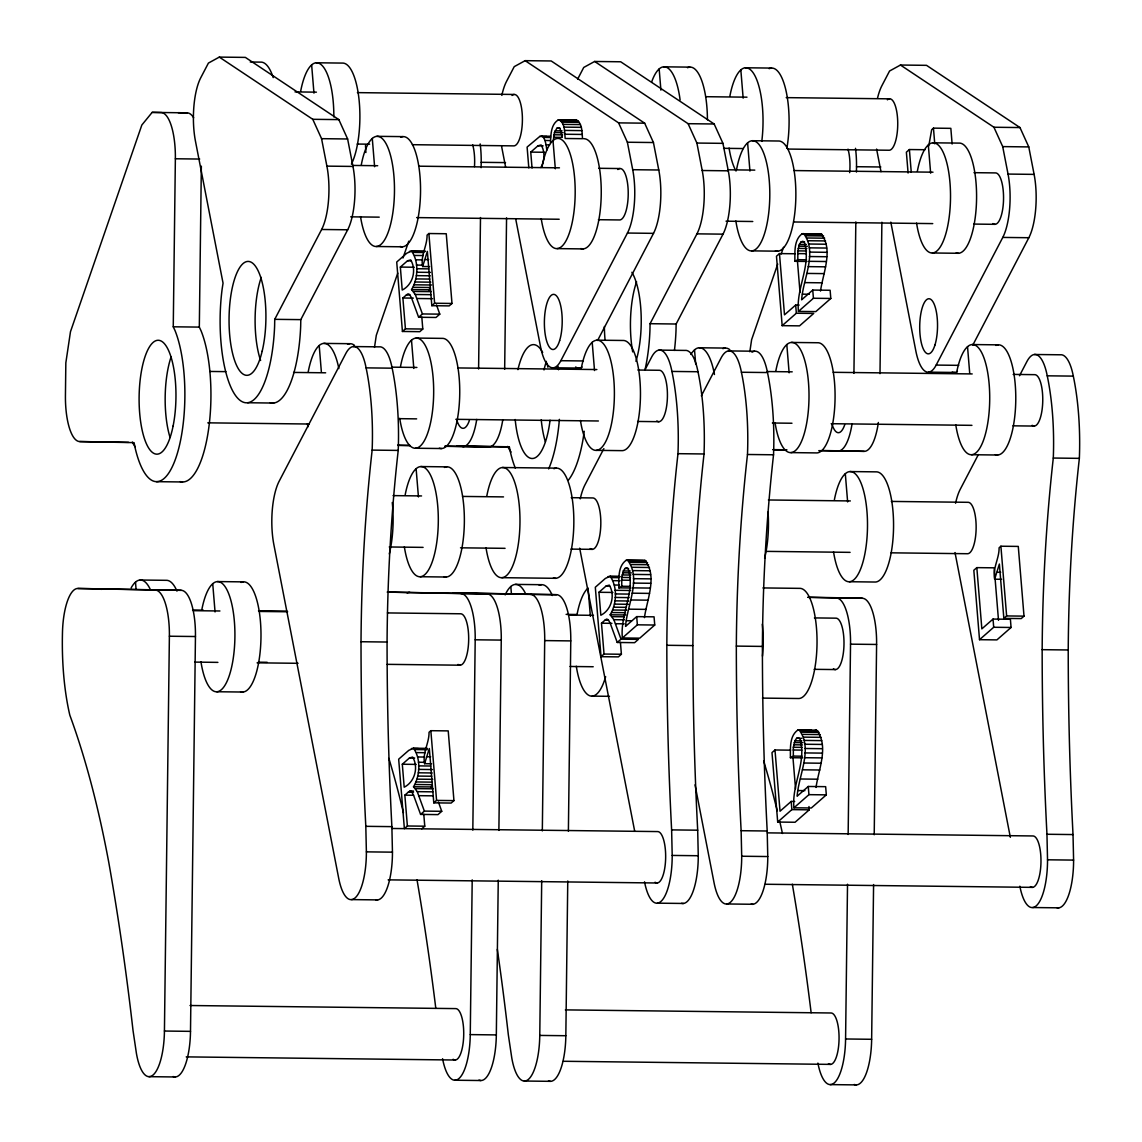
<?xml version="1.0" encoding="UTF-8"?>
<svg xmlns="http://www.w3.org/2000/svg" width="1142" height="1142" viewBox="0 0 1142 1142"><rect width="100%" height="100%" fill="white"/><g stroke="black" fill="none" stroke-linecap="round" stroke-linejoin="round"><path stroke-width="1.5" d="M402.427 331.465L405.424 328.839L402.883 298.005L406.366 294.95L408.065 293.822L409.593 294.465L411.491 297.776L418.629 317.262L422.412 313.95L415.274 294.493L411.563 289.583C418.215 278.448 419.028 261.618 411.534 251.054L406.766 253.224L396.717 262.032L402.427 331.465L419.799 331.68L422.797 329.039L421.812 317.048M407.38 825.994L404.853 795.16L408.336 792.12L410.035 790.978L411.548 791.634L413.461 794.932L420.599 814.417L424.367 811.106L417.244 791.649L413.532 786.752C420.185 775.604 420.984 758.773 413.49 748.21L408.736 750.38L398.672 759.187L404.382 828.635L407.38 825.994L424.767 826.194L423.782 814.217M601.02 656.679L604.032 654.052L601.491 623.218L604.975 620.163L606.673 619.035L608.186 619.678L610.099 622.975L617.237 642.461L621.005 639.163L613.882 619.692L610.171 614.796C616.823 603.647 617.622 586.831 610.142 576.253L605.374 578.423L595.31 587.245L601.02 656.679L618.407 656.878L621.405 654.252L620.42 642.261M164.434 1031.04L169.387 636.222A45.908 14.86 -89.3 0 0 155.112 590.014L77.87 588.473A45.908 14.86 -89.3 0 0 62.439 634.081A126.519 40.941 -89.3 0 0 69.819 715.149A612.426 198.166 -89.3 0 1 108.847 862.795A1176.346 380.629 -89.3 0 1 133.014 1030.412L136.426 1053.438A45.908 14.86 -89.3 0 0 152.871 1075.164A45.908 14.86 -89.3 0 0 164.434 1031.04L190.5 1031.354L195.453 636.522A45.908 14.86 -89.3 0 0 181.164 590.314L77.87 588.473M173.256 326.798L175.368 158.767A45.908 14.86 -89.3 0 0 161.093 112.558L152.171 112.373L141.836 125.02L70.476 331.722L65.836 362.856L65.437 395.346A45.908 14.86 -89.3 0 0 79.712 441.554L134.071 442.653L135.199 448.192A84.479 27.337 -89.3 0 0 176.096 457.314A84.479 27.337 -89.3 0 0 174.997 330.509L173.256 326.798L199.322 327.097L201.063 330.809A84.479 27.337 -89.3 0 1 208.672 428.621A84.479 27.337 -89.3 0 1 180.15 481.61M199.322 327.097L201.349 166.147M442.568 1058.734A45.908 14.86 -89.3 0 0 459.013 1078.476A45.908 14.86 -89.3 0 0 470.261 1034.609L472.203 879.882M472.817 830.091L475.2 639.791A45.908 14.86 -89.3 0 0 460.925 593.583L387.195 592.098L486.992 593.883A45.908 14.86 -89.3 0 1 501.267 640.091L498.883 830.391M478.598 368.994L480.497 217.551M481.125 167.674L481.196 162.321A45.908 14.86 -89.3 0 0 480.182 143.935M478.955 1080.089A45.908 14.86 -89.3 0 0 496.327 1034.909L498.255 880.182M504.664 369.294L506.563 217.865M497.341 949.387A1176.346 380.629 -89.3 0 1 508.333 1034.795L511.759 1057.82A45.908 14.86 -89.3 0 0 528.204 1079.547A45.908 14.86 -89.3 0 0 539.766 1035.423L541.708 880.696M542.322 830.891L544.705 640.591A45.908 14.86 -89.3 0 0 530.43 594.397L453.188 592.841L556.497 594.697A45.908 14.86 -89.3 0 1 570.772 640.905L568.388 831.205M548.46 1080.903A45.908 14.86 -89.3 0 0 565.832 1035.723L567.76 880.996M817.9 1063.102A45.908 14.86 -89.3 0 0 834.331 1082.844A45.908 14.86 -89.3 0 0 845.58 1038.977L847.521 884.251M848.149 834.459L850.533 644.159A45.908 14.86 -89.3 0 0 836.258 597.951L808.165 597.394M853.931 373.363L855.829 221.933M856.443 172.042L856.514 166.703A45.908 14.86 -89.3 0 0 855.501 148.317M854.287 1084.472A45.908 14.86 -89.3 0 0 871.646 1039.291L873.587 884.565M874.215 834.759L876.599 644.459A45.908 14.86 -89.3 0 0 862.324 598.265L807.908 597.166M879.997 373.662L881.881 222.233M219.307 57.1L312.765 119.31L321.559 138.667L326.897 166.132A45.908 14.86 -89.3 0 1 321.63 229.485L274.737 319.332L274.622 325.955A84.479 27.337 -89.3 0 1 240.605 400.756A84.479 27.337 -89.3 0 1 222.119 289.212L223.047 283.145L195.453 141.151A45.908 14.86 -89.3 0 1 200.721 77.813L208.415 63.081L219.307 57.1L245.373 57.4L338.831 119.61L347.625 138.981L352.964 166.432A45.908 14.86 -89.3 0 1 347.682 229.785L300.803 319.632L300.674 326.269A84.479 27.337 -89.3 0 1 270.197 402.769M618.821 587.859L621.748 586.26L621.776 577.438L623.318 570.957L625.045 568.445L626.844 567.802L628.414 569.216C635.352 592.056 619.935 614.739 622.376 637.964L639.748 638.164L654.737 625.031L654.066 616.837L636.694 616.623L625.559 626.373C626.872 605.631 641.761 578.794 627.572 560.151L626.101 560.322C617.722 566.389 618.907 578.68 618.821 587.859L630.984 588.002M577.595 79.241L583.733 67.449L594.639 61.468L688.098 123.693L696.891 143.05L702.216 170.515A45.908 14.86 -89.3 0 1 696.948 233.853L650.069 323.7L649.941 330.338A84.479 27.337 -89.3 0 1 644.987 369.865M644.445 617.636C646.843 599.878 657.721 575.996 644.945 560.351L627.572 560.151M594.639 61.468L620.691 61.782L714.164 123.993L722.943 143.35L728.282 170.815A45.908 14.86 -89.3 0 1 723.014 234.153L676.135 324.014L676.007 330.638A84.479 27.337 -89.3 0 1 674.437 350.423M794.875 261.304L797.815 259.691L797.83 250.883L799.371 244.388L801.113 241.876L802.897 241.233L804.482 242.661C811.42 265.501 796.003 288.184 798.429 311.409L815.816 311.609L830.805 298.462L830.12 290.268L812.747 290.068L801.627 299.818C802.94 279.076 817.829 252.239 803.625 233.596L802.169 233.753C793.776 239.834 794.96 252.111 794.875 261.304L807.037 261.447M790.392 757.703L793.333 756.09L793.347 747.268L794.889 740.787L796.631 738.274L798.429 737.632L800 739.045C806.937 761.885 791.52 784.568 793.947 807.794L811.334 807.994L826.323 794.861L825.652 786.667L808.265 786.467L797.145 796.217C798.458 775.461 813.347 748.624 799.143 729.981L797.687 730.152C789.293 736.233 790.492 748.51 790.392 757.703L802.555 757.845M820.513 291.067C822.897 273.309 833.774 249.427 820.998 233.796L802.169 233.753M816.03 787.466C818.414 769.708 829.306 745.826 816.53 730.181L799.143 729.981M550.487 142.864C550.887 135.113 550.687 124.978 557.896 120.153L576.739 120.181C582.634 123.907 581.892 132.558 582.548 138.696L565.176 138.496C564.519 132.358 565.261 123.707 559.366 119.981M553.385 139.995L554.455 132.6L556.839 128.275L558.638 127.633L560.208 129.046L562.107 136.555M374.49 347.396L376.303 335.291L397.759 273.109M749.823 351.765L751.622 339.659L777.731 264.045M928.803 145.733L931.672 129.717L933.457 128.132L950.843 128.347L952.128 144.035M422.64 266.529L427.365 251.368L431.833 305.685L449.206 305.899L451.989 303.458L446.251 233.739L428.878 233.525L427.079 235.109C427.251 245.944 420.342 255.751 422.64 266.529L429.592 266.6M424.596 763.684L429.321 748.524L433.789 802.855L451.161 803.054L453.945 800.613L448.221 730.894L430.848 730.694L429.049 732.265C429.221 743.099 422.297 752.906 424.596 763.684L431.548 763.77M994.653 579.208L999.378 564.048L1003.847 618.379L1021.219 618.579L1024.003 616.138L1018.279 546.418L1000.892 546.219L999.107 547.789C999.279 558.624 992.355 568.43 994.653 579.208L1001.605 579.294M402.983 257.992L408.779 241.176M781.214 253.952L783.526 247.243M515.813 219.507L540.48 346.454A45.908 14.86 -89.3 0 0 560.836 360.701L627.443 233.039A45.908 14.86 -89.3 0 0 632.711 169.701L627.386 142.236L618.593 122.879L525.134 60.669L514.228 66.65L506.548 81.367A45.908 14.86 -89.3 0 0 501.838 95.386M597.58 340.516L653.51 233.353A45.908 14.86 -89.3 0 0 658.777 170.001L653.438 142.536L644.659 123.179L551.201 60.969L525.134 60.669M603.875 448.606L584.961 484.85A45.908 14.86 -89.3 0 0 580.25 498.868M644.987 369.794L651.568 357.189A45.908 14.86 -89.3 0 1 671.924 371.435L697.99 371.735A126.519 40.941 -89.3 0 1 704.029 453.974A612.426 198.166 -89.3 0 0 692.894 645.601A1176.346 380.629 -89.3 0 0 697.691 830.191L698.262 855.729A45.908 14.86 -89.3 0 1 681.588 903.308M701.345 395.831L721.073 358.003A45.908 14.86 -89.3 0 1 741.429 372.249L767.495 372.549A126.519 40.941 -89.3 0 1 773.534 454.787A612.426 198.166 -89.3 0 0 762.399 646.415A1176.346 380.629 -89.3 0 0 767.196 831.005L767.767 856.543A45.908 14.86 -89.3 0 1 751.093 904.121M890.803 222.133L915.813 350.837A45.908 14.86 -89.3 0 0 936.154 365.083L1002.776 237.422A45.908 14.86 -89.3 0 0 1008.043 174.069L1002.705 146.604L993.925 127.247L900.453 65.037L889.561 71.018L881.867 85.75A45.908 14.86 -89.3 0 0 877.541 98.098M972.913 344.898L1028.842 237.722A45.908 14.86 -89.3 0 0 1034.11 174.383L1028.771 146.918L1019.977 127.561L926.519 65.337L900.453 65.037M978.38 454.545L960.279 489.219A45.908 14.86 -89.3 0 0 955.568 503.237M1019.492 375.747L1026.901 361.571A45.908 14.86 -89.3 0 1 1047.243 375.818L1073.309 376.118A126.519 40.941 -89.3 0 1 1079.361 458.356A612.426 198.166 -89.3 0 0 1068.227 649.969A1176.346 380.629 -89.3 0 0 1073.023 834.574L1073.594 860.097A45.908 14.86 -89.3 0 1 1056.907 907.69M540.894 167.503C544.734 160.936 545.119 151.415 541.094 144.963L537.925 145.819L530.745 152.114L532.044 168.017M411.563 289.583L428.935 289.782L430.391 287.527L413.019 287.327M413.532 786.752L430.905 786.952L432.347 784.697L414.974 784.497M400.342 267.071L407.523 260.79L410.692 259.919C416.73 269.926 413.061 284.572 402.227 290.054L400.342 267.071L414.246 267.242M431.833 305.685L434.617 303.244L451.989 303.458M436.487 304.885L439.784 314.15L436.001 317.462L418.629 317.262M795.103 253.767L779.472 253.595L776.474 256.222L782.17 325.656L799.557 325.855L813.718 313.436L796.345 313.236L782.17 325.656M925.02 149.73L909.389 149.545L906.377 152.186L908.09 173.013M799.143 305.085L795.674 305.042L784.497 314.835L779.472 253.595M798.429 311.409L813.418 298.262L830.805 298.462M402.312 764.241L409.478 757.945L412.647 757.075C418.686 767.081 415.017 781.728 404.197 787.209L402.312 764.241L416.202 764.398M598.95 592.284L606.131 585.989L609.3 585.132C615.324 595.125 611.655 609.785 600.835 615.252L598.95 592.284L612.854 592.441M433.789 802.855L436.572 800.414L453.945 800.613M622.376 637.964L637.364 624.817L654.737 625.031M421.755 828.835L424.767 826.194M438.442 802.041L441.74 811.305L437.971 814.617L420.599 814.417M976.824 567.631L973.826 570.258L979.522 639.691L996.909 639.891L1011.07 627.472L1010.399 619.278L993.026 619.078L981.849 628.871L976.824 567.631L994.197 567.831L998.508 620.32M790.621 750.166L774.99 749.98L771.992 752.607L777.702 822.054L795.075 822.254L809.235 809.835L808.979 806.552M794.661 801.47L791.192 801.427L780.029 811.22L774.99 749.98M979.522 639.691L993.697 627.272L1011.07 627.472M1003.847 618.379L1006.63 615.938L1024.003 616.138M777.702 822.054L791.863 809.621L809.235 809.835M793.947 807.794L808.936 794.661L826.323 794.861M550.615 136.184L539.866 136.383L527.104 147.075L528.817 167.903M641.904 561.536L644.945 560.351M576.739 120.181L557.896 120.153M819.542 233.967L820.998 233.796M815.06 730.352L816.53 730.181M250.241 62.011L260.661 62.125A55.102 17.829 -89.3 0 1 273.195 77.599M316.263 62.781L342.329 63.081A55.102 17.829 -89.3 0 1 359.259 101.852A55.102 17.829 -89.3 0 1 351.422 164.12M663.788 66.821L689.854 67.135M745.455 67.778L771.521 68.077M295.036 91.902L316.42 92.159M357.403 92.63L514.214 94.458M705.999 96.699L746.982 97.17M786.196 97.627L889.547 98.84M152.171 112.373L187.16 112.858A45.908 14.86 -89.3 0 1 193.669 117.726M560.708 120.652L578.08 120.852M312.765 119.31L338.831 119.61M561.95 122.165L579.322 122.38M618.593 122.879L644.659 123.179M688.098 123.693L714.164 123.993M993.925 127.247L1019.977 127.561M563.02 124.378L580.393 124.578M563.877 127.119L581.264 127.333M556.839 128.275L560.322 128.318M564.533 130.416L581.906 130.616M555.112 130.788L562.064 130.859M554.455 132.6L563.134 132.7M564.976 134.242L582.349 134.442M553.927 134.785L562.621 134.884M539.866 136.383L546.818 136.469M553.57 137.268L562.249 137.383M541.936 136.084L543.563 137.425L550.515 137.511M376.917 136.326L402.969 136.626M752.235 140.709L778.302 141.008A55.102 17.829 -89.3 0 1 795.803 198.751A55.102 17.829 -89.3 0 1 775.432 250.826M932.943 142.807L959.009 143.107A55.102 17.829 -89.3 0 1 976.524 200.864A55.102 17.829 -89.3 0 1 956.139 252.939M543.563 137.425L544.991 140.48L550.201 140.552M321.559 138.667L347.625 138.981M627.386 142.236L653.438 142.536M696.891 143.05L722.943 143.35M1002.705 146.604L1028.771 146.918M544.991 140.48L546.104 144.848L549.587 144.891M537.925 145.819L543.135 145.891M357.16 144.049L369.623 144.192M412.39 144.691L513.957 145.876A25.709 8.322 -89.3 0 0 522.351 116.384A25.709 8.322 -89.3 0 0 512.059 95.457M723.571 148.317L743.171 148.546M787.723 149.06L889.29 150.244A25.709 8.322 -89.3 0 0 897.683 120.752A25.709 8.322 -89.3 0 0 887.377 99.825M530.745 152.114L544.648 152.271M175.368 158.767L199.693 159.052M481.196 162.321L505.521 162.607M856.514 166.703L880.839 166.989M352.75 165.433L377.702 165.718M418.686 166.19L559.452 167.831M598.651 168.288L620.035 168.545M728.082 169.801L754.805 170.115M794.004 170.572L933 172.185M973.983 172.67L995.353 172.913A25.709 8.322 -89.3 0 1 1003.461 201.549A25.709 8.322 -89.3 0 1 992.955 223.561M326.897 166.132L352.964 166.432M632.711 169.701L658.777 170.001M702.216 170.515L728.282 170.815M1008.043 174.069L1034.11 174.383M350.708 216.823L379.23 217.151M416.644 217.594L559.195 219.25M598.394 219.707L619.778 219.949A25.709 8.322 -89.3 0 0 628.171 190.457A25.709 8.322 -89.3 0 0 617.879 169.53M726.041 221.191L752.764 221.505M793.747 221.976L932.743 223.604M973.726 224.075L995.11 224.332M804.982 234.267L822.354 234.467M321.63 229.485L347.682 229.785M627.443 233.039L653.51 233.353M696.948 233.853L723.014 234.153M1002.776 237.422L1028.842 237.722M806.209 235.78L823.596 235.98M807.28 237.993L824.667 238.193M808.151 240.734L825.523 240.933M801.113 241.876L804.582 241.918M808.807 244.017L826.18 244.231M799.371 244.388L806.323 244.474M798.715 246.201L807.408 246.301M809.25 247.843L826.622 248.057M798.201 248.399L806.88 248.499M797.83 250.883L806.523 250.983M376.375 246.501L402.427 246.8M557.082 248.599L583.148 248.913M751.693 250.869L777.759 251.183M932.414 252.982L958.466 253.281M809.45 252.096L826.822 252.311M797.644 253.595L806.338 253.695M411.534 251.054L425.438 251.211M409.478 251.354L425.11 251.525M809.364 256.536L826.737 256.736M413.161 252.396L423.582 252.51M797.815 259.691L806.509 259.805M414.589 255.451L423.282 255.551M808.964 261.318L826.337 261.518M425.209 259.548L428.678 259.591M415.717 259.805L422.668 259.891M407.523 260.79L410.992 260.819M808.208 266.628L825.58 266.828M416.402 265.087L423.354 265.172M416.587 268.727L428.75 268.87M806.923 273.423L824.296 273.623M416.573 272.239L430.463 272.396M416.33 275.636L430.22 275.793M804.924 282.616L822.297 282.816M415.859 278.919L429.763 279.076M415.16 281.988L430.805 282.174M414.218 284.801L431.59 285M802.426 294.165L809.378 294.251M413.661 291.453L431.034 291.653L428.935 289.782M415.274 294.493L430.919 294.679M406.366 294.95L409.835 294.993M402.883 298.005L413.318 298.133M416.901 298.505L432.547 298.69M422.412 313.95L439.784 314.15M274.737 319.332L300.803 319.632M650.069 323.7L676.135 324.014M405.424 328.839L422.797 329.039M416.116 338.061L442.182 338.375A55.102 17.829 -89.3 0 1 459.684 396.117A55.102 17.829 -89.3 0 1 439.313 448.192M596.823 340.173L622.89 340.473A55.102 17.829 -89.3 0 1 640.462 394.618A55.102 17.829 -89.3 0 1 622.347 450.647L596.281 450.348M791.435 342.443L817.501 342.743A55.102 17.829 -89.3 0 1 835.073 396.888A55.102 17.829 -89.3 0 1 816.958 452.917L790.906 452.603M972.156 344.541L998.222 344.855M323.828 343.399L349.895 343.699M699.147 347.768L725.213 348.082M353.163 346.554L379.23 346.854A45.908 14.86 -89.3 0 1 392.163 368.181A126.519 40.941 -89.3 0 1 398.215 450.405A612.426 198.166 -89.3 0 0 387.067 642.032A1176.346 380.629 -89.3 0 0 391.877 826.637L392.448 852.16A45.908 14.86 -89.3 0 1 375.761 899.753M658.991 350.109L685.057 350.423A45.908 14.86 -89.3 0 1 697.99 371.735M728.496 350.922L754.562 351.222M1034.309 354.491L1060.376 354.791A45.908 14.86 -89.3 0 1 1073.309 376.118M560.836 360.701L583.419 360.958M936.154 365.083L958.752 365.34M553.413 367.781L579.479 368.081M928.746 372.149L954.812 372.463M391.949 367.167L416.901 367.453M457.885 367.938L596.866 369.551M637.85 370.037L659.234 370.279A25.709 8.322 -89.3 0 1 667.342 398.901A25.709 8.322 -89.3 0 1 656.836 420.927M767.281 371.535L792.22 371.835M833.203 372.306L972.199 373.934M1013.182 374.405L1034.566 374.662A25.709 8.322 -89.3 0 1 1042.675 403.283A25.709 8.322 -89.3 0 1 1032.168 425.309M366.097 367.867A126.519 40.941 -89.3 0 1 372.149 450.105A612.426 198.166 -89.3 0 0 361.015 641.733A1176.346 380.629 -89.3 0 0 365.811 826.323L366.382 851.861A45.908 14.86 -89.3 0 1 355.476 897.555A45.908 14.86 -89.3 0 1 338.703 878.269L273.866 544.634A45.908 14.86 -89.3 0 1 279.133 481.282L345.755 353.62A45.908 14.86 -89.3 0 1 366.097 367.867L392.163 368.181M209.828 371.45L225.859 371.635M293.58 372.42L325.656 372.806M247.7 402.741L273.766 403.055M398.829 418.657L416.644 418.871M455.844 419.328L598.394 420.984M637.607 421.441L658.991 421.698M772.377 423.011L791.977 423.239M831.176 423.696L971.942 425.338M1012.925 425.823L1034.309 426.066M207.787 422.84L309.354 424.025M79.712 441.554L128.575 442.325M397.702 445.266L409.864 445.409M773.02 449.634L786.924 449.805M445.209 446.322L488.833 446.979A45.908 14.86 -89.3 0 0 502.794 419.699M818.785 450.662L864.166 451.347A45.908 14.86 -89.3 0 0 878.355 422.483M415.574 448.235L441.64 448.535M971.614 454.716L997.68 455.016M372.149 450.105L398.215 450.405M671.924 371.435A126.519 40.941 -89.3 0 1 677.977 453.674L704.029 453.974M741.429 372.249A126.519 40.941 -89.3 0 1 747.482 454.487L773.534 454.787M1047.243 375.818A126.519 40.941 -89.3 0 1 1053.295 458.042L1079.361 458.356M420.741 466.55L446.808 466.864M502.409 467.506L556.282 468.134M849.933 471.56L876 471.86A55.102 17.829 -89.3 0 1 893.558 526.005A55.102 17.829 -89.3 0 1 875.457 582.035L849.391 581.721M156.468 481.667L182.534 481.967M393.048 495.614L421.555 495.942M462.539 496.427L503.522 496.898M571.243 497.684L592.627 497.941A25.709 8.322 -89.3 0 1 600.735 526.562A25.709 8.322 -89.3 0 1 590.214 548.588M768.38 499.982L850.347 500.938M891.331 501.424L967.945 502.309A25.709 8.322 -89.3 0 1 976.139 527.575A25.709 8.322 -89.3 0 1 967.702 553.727L891.074 552.828M389.236 546.975L423.097 547.375M460.512 547.817L505.064 548.331M570.986 549.102L592.37 549.345M766.339 551.372L850.091 552.357M626.101 560.322L643.474 560.522M628.914 560.822L646.286 561.022M630.156 562.335L647.528 562.549M631.226 564.548L648.599 564.748M632.083 567.288L649.47 567.503M997.223 572.228L1000.706 572.27M625.045 568.445L628.528 568.488M632.739 570.586L650.112 570.786M623.318 570.957L630.27 571.029M622.661 572.77L631.34 572.87M633.182 574.412L650.555 574.612M622.133 574.954L630.827 575.054M610.142 576.253L618.821 576.353M608.072 576.553L620.249 576.696M621.776 577.438L630.455 577.538M611.769 577.595L618.721 577.681M633.382 578.666L650.754 578.866M420.199 576.724L446.265 577.024M501.866 577.681L555.74 578.309M621.591 580.15L630.27 580.264M613.197 580.65L620.149 580.736M633.296 583.091L650.683 583.291M614.31 585.018L619.535 585.075M140.123 580.022L166.19 580.322A55.102 17.829 -89.3 0 1 176.981 591.142M515.442 584.404L541.508 584.704M606.131 585.989L609.6 586.032M217.351 581.563L243.417 581.878M621.748 586.26L630.441 586.36M762.97 587.93L799.457 588.358A55.102 17.829 -89.3 0 1 817.03 642.503A55.102 17.829 -89.3 0 1 798.915 698.519L762.428 698.105M632.896 587.873L650.269 588.073M615.01 590.3L630.641 590.471M632.154 593.183L649.527 593.397M615.195 593.926L629.099 594.097M155.112 590.014L181.164 590.314M460.925 593.583L486.992 593.883M530.43 594.397L556.497 594.697M836.258 597.951L862.324 598.265M615.167 597.452L629.071 597.609M630.869 599.978L648.242 600.178M614.924 600.849L628.828 601.006M614.467 604.118L628.371 604.289M613.768 607.201L625.93 607.344M628.857 609.171L646.244 609.371M612.826 610.014L626.715 610.171M611.612 612.54L625.516 612.697M610.171 614.796L625.802 614.981M192.584 610.014L203.276 610.142M258.506 610.784L287.013 611.113M566.118 614.367L576.81 614.496M193.198 610.67L219.921 610.984M259.12 611.441L287.641 611.769M387.423 612.926L460.483 613.782A25.709 8.322 -89.3 0 1 468.591 642.404A25.709 8.322 -89.3 0 1 458.07 664.43M568.516 615.038L593.469 615.338M814.417 617.908L835.801 618.165A25.709 8.322 -89.3 0 1 843.909 646.786A25.709 8.322 -89.3 0 1 833.403 668.812M612.269 616.666L624.431 616.808M613.882 619.692L624.317 619.82M604.975 620.163L608.443 620.206M626.358 620.734L631.569 620.791M601.491 623.218L611.912 623.332M615.509 623.718L624.203 623.817M621.005 639.163L638.392 639.363L634.609 642.675L617.237 642.461M169.387 636.222L195.453 636.522M475.2 639.791L501.267 640.091M544.705 640.591L570.772 640.905M850.533 644.159L876.599 644.459M361.015 641.733L387.067 642.032M644.531 881.838A45.908 14.86 -89.3 0 0 661.304 901.109A45.908 14.86 -89.3 0 0 672.195 855.429L671.624 829.891A1176.346 380.629 -89.3 0 1 666.828 645.287L692.894 645.601M695.021 784.825L714.035 882.652A45.908 14.86 -89.3 0 0 730.809 901.923A45.908 14.86 -89.3 0 0 741.7 856.229L741.129 830.705A1176.346 380.629 -89.3 0 1 736.333 646.101L762.399 646.415M1019.849 886.206A45.908 14.86 -89.3 0 0 1036.622 905.492A45.908 14.86 -89.3 0 0 1047.528 859.798L1046.957 834.26A1176.346 380.629 -89.3 0 1 1042.161 649.67L1068.227 649.969M604.032 654.052L621.405 654.252M258.249 662.189L267.171 662.303M194.725 662.103L217.894 662.374M257.093 662.831L298.076 663.302M387.167 664.344L460.226 665.201M570.044 666.471L593.212 666.742M814.175 669.326L835.559 669.569M216.809 691.738L242.875 692.038M592.141 696.12L609.514 696.32M797.687 730.152L811.591 730.309M800.499 730.652L817.872 730.851M801.727 732.179L819.114 732.379M802.812 734.377L820.184 734.577M803.668 737.132L821.041 737.332M796.631 738.274L801.841 738.332M804.325 740.416L821.698 740.616M794.889 740.787L801.841 740.858M794.232 742.6L802.926 742.7M804.767 744.241L822.14 744.441M793.719 744.784L802.398 744.884M793.347 747.268L802.041 747.382M804.967 748.495L822.34 748.695M793.162 749.994L801.855 750.094M413.49 748.21L427.393 748.367M804.882 752.921L822.254 753.12M411.434 748.51L418.386 748.595M415.131 749.552L427.294 749.694M793.333 756.09L802.027 756.19M416.559 752.607L425.252 752.706M804.482 757.703L821.855 757.903M427.165 756.703L430.648 756.746M417.672 756.975L424.624 757.046M409.478 757.945L414.703 758.002M803.725 763.013L821.112 763.227M418.357 762.242L425.309 762.328M802.441 769.808L819.828 770.008M418.557 765.882L430.72 766.025M418.529 769.394L432.433 769.565M418.286 772.791L432.19 772.963M800.442 779.001L817.815 779.201M417.829 776.075L431.719 776.232M417.13 779.158L432.761 779.329M416.173 781.956L431.819 782.142M797.944 790.564L804.896 790.649M415.617 788.622L433.004 788.822L430.905 786.952M410.035 790.978L413.504 791.021M417.244 791.649L432.875 791.834M408.336 792.12L413.547 792.177M404.853 795.16L413.532 795.26M418.871 795.674L432.775 795.831M424.367 811.106L441.74 811.305M365.811 826.323L391.877 826.637M671.624 829.891L697.691 830.191M741.129 830.705L767.196 831.005M1046.957 834.26L1073.023 834.574M391.963 828.478L657.464 831.576A25.709 8.322 -89.3 0 1 665.572 860.212A25.709 8.322 -89.3 0 1 655.065 882.224M767.281 832.861L1032.782 835.958A25.709 8.322 -89.3 0 1 1040.89 864.58A25.709 8.322 -89.3 0 1 1030.384 886.606M366.382 851.861L392.448 852.16M672.195 855.429L698.262 855.729M741.7 856.229L767.767 856.543M1047.528 859.798L1073.594 860.097M388.137 879.854L657.207 882.994M765.254 884.251L1032.539 887.363M351.636 899.596L377.702 899.896M657.464 903.165L683.53 903.465M726.969 903.964L753.035 904.278M1032.782 907.533L1058.848 907.833M190.029 1005.517L455.53 1008.6A25.709 8.322 -89.3 0 1 463.638 1037.236A25.709 8.322 -89.3 0 1 453.131 1059.262M565.361 1009.885L830.862 1012.983A25.709 8.322 -89.3 0 1 838.97 1041.604A25.709 8.322 -89.3 0 1 828.45 1063.63M470.261 1034.609L496.327 1034.909M539.766 1035.423L565.832 1035.723M845.58 1038.977L871.646 1039.291M186.217 1056.878L455.273 1060.019M563.32 1061.275L830.605 1064.387M149.002 1076.663L175.069 1076.963M454.83 1080.218L480.896 1080.532M524.335 1081.031L550.401 1081.331M830.148 1084.6L856.214 1084.9M178.238 112.687L187.16 112.858M822.026 450.505L864.166 451.347M773.148 449.748L785.439 449.991M509.161 446.793L456.771 445.951L509.403 447.022L510.517 452.56A84.479 27.337 -89.3 0 0 515.37 468.249M444.952 446.094L488.833 446.979M397.816 445.366L410.106 445.608M876.599 149.088L880.996 171.7M955.012 552.571L1010.342 837.3M501.609 146.462L505.663 167.332M579.679 548.189L634.681 831.176M546.104 144.848L546.804 150.13M1000.892 546.219L1006.63 615.938M993.026 619.078L993.697 627.272M967.531 346.668L969.701 373.148M933.457 128.132L934.756 143.821M928.318 144.934L930.644 173.184M909.389 149.545L911.259 172.299M845.308 473.673L847.635 501.923M812.747 290.068L813.418 298.262M797.416 260.79L800.014 292.281M795.674 305.042L796.345 313.236M786.809 344.556L789.136 372.806M808.265 786.467L808.936 794.661M747.61 142.821L749.937 171.072M740.83 69.89L743.157 98.141M792.933 757.189L795.531 788.679M791.192 801.427L791.863 809.621M694.522 349.895L695.692 364.012M659.162 68.948L660.904 90.132M636.694 616.623L637.364 624.817M592.198 342.286L594.525 370.536M552.999 140.552L555.326 168.802M590.385 616.309L588.059 588.059A55.102 17.829 -89.3 0 0 577.095 614.296M510.817 586.517L511.402 593.583M428.878 233.525L434.617 303.244M411.491 340.188L413.818 368.438M416.116 468.677L418.443 496.927M430.848 730.694L436.572 800.414M372.292 138.453L374.605 166.703M311.638 64.894L313.964 93.144M319.203 345.526L321.373 372.007M212.726 583.69L215.053 611.941M135.498 582.149L136.069 589.201M956.568 372.906A55.102 17.829 -89.3 0 1 983.847 357.603A55.102 17.829 -89.3 0 1 982.52 442.768A55.102 17.829 -89.3 0 1 955.768 424.838M995.881 345.441A55.102 17.829 -89.3 0 1 1015.78 399.001A55.102 17.829 -89.3 0 1 995.353 454.673M775.861 370.793A55.102 17.829 -89.3 0 1 803.14 355.49A55.102 17.829 -89.3 0 1 801.812 440.655A55.102 17.829 -89.3 0 1 775.061 422.726M632.682 351.879A56.929 18.415 -89.3 0 1 636.594 281.774M631.883 272.296A56.929 18.415 -89.3 0 1 635.937 361.3M605.032 339.674A56.929 18.415 -89.3 0 1 604.375 326.512M729.881 96.128A55.102 17.829 -89.3 0 1 753.063 72.66A55.102 17.829 -89.3 0 1 761.785 141.394M736.033 171.043A55.102 17.829 -89.3 0 1 729.081 148.075M769.194 68.677A55.102 17.829 -89.3 0 1 786.081 91.046A55.102 17.829 -89.3 0 1 786.852 148.303M651.668 81.938A55.102 17.829 -89.3 0 1 680.104 99.968M687.527 67.721A55.102 17.829 -89.3 0 1 707.426 119.839M834.359 499.91A55.102 17.829 -89.3 0 1 861.625 484.608A55.102 17.829 -89.3 0 1 860.311 569.772A55.102 17.829 -89.3 0 1 833.546 551.843M768.052 512.059A55.102 17.829 -89.3 0 1 764.612 558.281M1042.161 649.67A612.426 198.166 -89.3 0 1 1053.295 458.042M957.396 371.435A45.908 14.86 -89.3 0 1 952.214 372.078M751.978 352.25A45.908 14.86 -89.3 0 1 767.495 372.549M736.333 646.101A612.426 198.166 -89.3 0 1 747.482 454.487M917.369 171.172A55.102 17.829 -89.3 0 1 944.648 155.854A55.102 17.829 -89.3 0 1 943.321 241.019A55.102 17.829 -89.3 0 1 916.569 223.104M736.661 169.059A55.102 17.829 -89.3 0 1 763.927 153.756A55.102 17.829 -89.3 0 1 762.613 238.921A55.102 17.829 -89.3 0 1 735.848 220.991M582.063 367.053A45.908 14.86 -89.3 0 1 575.625 366.996M666.828 645.287A612.426 198.166 -89.3 0 1 677.977 453.674M405.167 494.914A55.102 17.829 -89.3 0 1 432.433 479.597A55.102 17.829 -89.3 0 1 431.119 564.762A55.102 17.829 -89.3 0 1 404.354 546.847M444.481 467.449A55.102 17.829 -89.3 0 1 464.366 521.009A55.102 17.829 -89.3 0 1 443.938 576.681M486.835 495.856A55.102 17.829 -89.3 0 1 514.1 480.554A55.102 17.829 -89.3 0 1 512.787 565.718A55.102 17.829 -89.3 0 1 486.021 547.789M553.941 468.734A55.102 17.829 -89.3 0 1 573.841 522.279A55.102 17.829 -89.3 0 1 553.413 577.952M392.263 502.509A55.102 17.829 -89.3 0 1 389.279 553.899M300.689 91.132A55.102 17.829 -89.3 0 1 320.873 64.409A55.102 17.829 -89.3 0 1 333.835 116.927M260.604 360.501A56.929 18.415 -89.3 0 1 261.261 277.406M581.249 368.523A55.102 17.829 -89.3 0 1 608.515 353.221A55.102 17.829 -89.3 0 1 607.201 438.385A55.102 17.829 -89.3 0 1 580.436 420.456M400.528 366.425A55.102 17.829 -89.3 0 1 427.807 351.122A55.102 17.829 -89.3 0 1 426.48 436.287A55.102 17.829 -89.3 0 1 399.729 418.357M542.036 166.789A55.102 17.829 -89.3 0 1 569.316 151.486A55.102 17.829 -89.3 0 1 567.988 236.651A55.102 17.829 -89.3 0 1 541.237 218.722M583.69 138.739A55.102 17.829 -89.3 0 1 601.192 196.495A55.102 17.829 -89.3 0 1 580.821 248.556M361.329 164.691A55.102 17.829 -89.3 0 1 388.608 149.374A55.102 17.829 -89.3 0 1 387.281 234.538A55.102 17.829 -89.3 0 1 360.529 216.623M400.642 137.226A55.102 17.829 -89.3 0 1 420.542 190.771A55.102 17.829 -89.3 0 1 400.114 246.458M852.06 423.768A45.908 14.86 -89.3 0 1 838.1 451.047M844.723 424.738A27.551 8.908 -89.3 0 1 832.118 424.481M792.334 884.193A1176.346 380.629 -89.3 0 1 811.134 1012.754M763.684 761.1A612.426 198.166 -89.3 0 1 777.217 810.763M779.886 822.026A612.426 198.166 -89.3 0 1 782.456 833.489M762.299 624.217A55.102 17.829 -89.3 0 1 762.485 656.165M605.645 676.649A55.102 17.829 -89.3 0 1 576.296 666.229M848.006 149.117A25.709 8.322 -89.3 0 1 849.662 172.642M584.233 431.276A84.479 27.337 -89.3 0 1 568.388 480.125M545.391 441.868A56.929 18.415 -89.3 0 1 541.237 419.828M543.992 369.937A56.929 18.415 -89.3 0 1 546.39 361.357M558.067 366.368A84.479 27.337 -89.3 0 1 558.509 369.751M559.38 419.357A84.479 27.337 -89.3 0 1 548.645 468.919M517.926 369.637A56.929 18.415 -89.3 0 1 542.678 352.45M546.775 362.928A56.929 18.415 -89.3 0 1 547.889 367.21M550.059 420.213A56.929 18.415 -89.3 0 1 532.129 458.499A56.929 18.415 -89.3 0 1 515.185 419.514M505.164 594.896A55.102 17.829 -89.3 0 1 525.62 593.826M539.181 585.289A55.102 17.829 -89.3 0 1 552.314 595.51M690.881 354.434A55.102 17.829 -89.3 0 1 714.464 374.505M722.886 348.667A55.102 17.829 -89.3 0 1 729.824 349.709M511.088 452.004A55.102 17.829 -89.3 0 1 507.719 446.408M201.777 609.928A55.102 17.829 -89.3 0 1 229.042 594.625A55.102 17.829 -89.3 0 1 227.729 679.79A55.102 17.829 -89.3 0 1 200.963 661.86M241.09 582.463A55.102 17.829 -89.3 0 1 260.99 636.023A55.102 17.829 -89.3 0 1 240.548 691.695M407.166 592.983A45.908 14.86 -89.3 0 1 409.75 592.341M417.016 879.811A1176.346 380.629 -89.3 0 1 435.801 1008.372M388.865 758.388A612.426 198.166 -89.3 0 1 403.426 812.804M476.728 419.399A45.908 14.86 -89.3 0 1 462.767 446.665M469.405 420.37A27.551 8.908 -89.3 0 1 456.8 420.113M101.338 589.415A45.908 14.86 -89.3 0 1 103.936 588.772M472.674 144.749A25.709 8.322 -89.3 0 1 474.472 166.618M365.469 145.491A55.102 17.829 -89.3 0 1 365.897 152.528M170.058 437.486A56.929 18.415 -89.3 0 1 171.072 356.989M131.159 587.873A55.102 17.829 -89.3 0 1 150.301 589.443M308.24 371.75A55.102 17.829 -89.3 0 1 338.846 368.595M307.969 426.837A55.102 17.829 -89.3 0 1 307.441 423.696M347.553 344.299A55.102 17.829 -89.3 0 1 354.491 345.341M135.056 446.693A55.102 17.829 -89.3 0 1 132.386 442.04M190.5 1031.354A45.908 14.86 -89.3 0 1 173.141 1076.535M934.97 344.955A27.551 8.908 -89.3 0 0 930.858 299.404A27.551 8.908 -89.3 0 0 920.024 334.478A27.551 8.908 -89.3 0 0 934.97 344.955M559.651 340.573A27.551 8.908 -89.3 0 0 555.526 295.036A27.551 8.908 -89.3 0 0 544.691 330.109A27.551 8.908 -89.3 0 0 559.651 340.573M262.189 351.136A56.929 18.415 -89.3 0 0 249.727 261.646A56.929 18.415 -89.3 0 0 230.498 342.243A56.929 18.415 -89.3 0 0 262.189 351.136M173.113 425.98A56.929 18.415 -89.3 0 0 158.238 340.273A56.929 18.415 -89.3 0 0 141.208 425.338A56.929 18.415 -89.3 0 0 173.113 425.98"/></g></svg>
